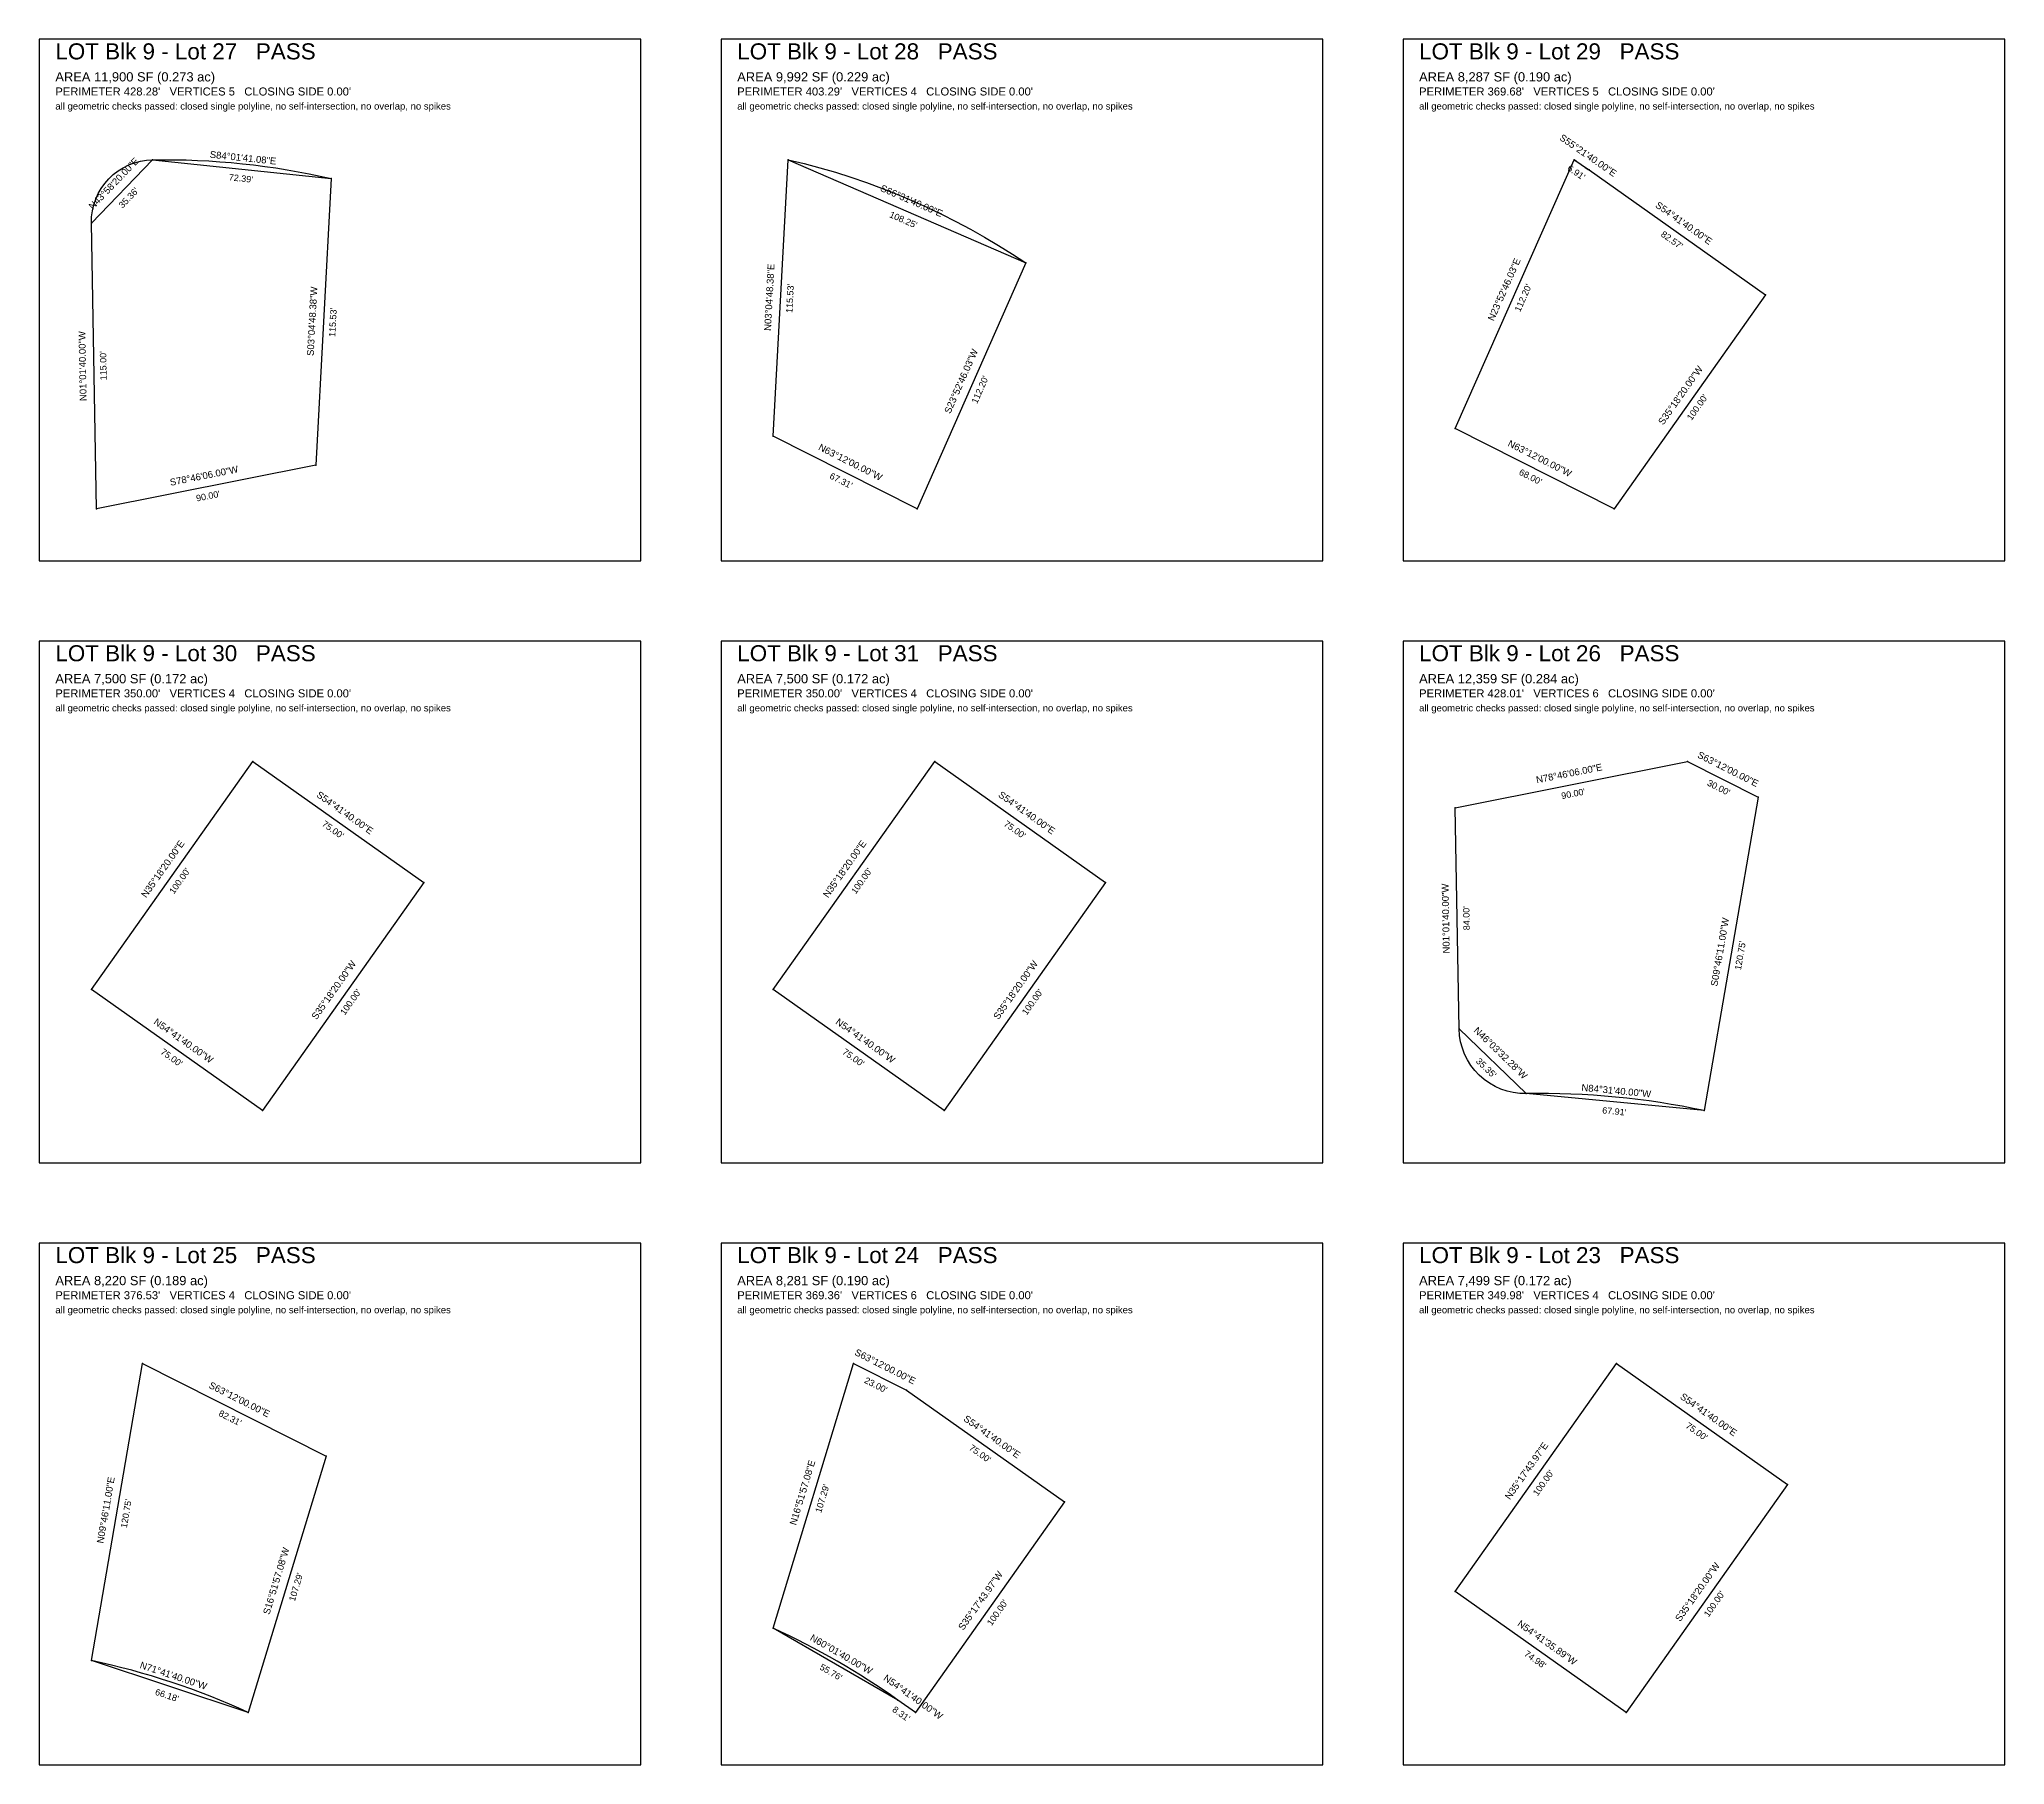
# Model space of a CAD drawing. Extents: x 0 to 980, y -600 to 260.
import ezdxf
from ezdxf.enums import TextEntityAlignment as Align

# ---------------------------------------------------------------- set-up
doc = ezdxf.new("R2010")
doc.units = 0
for name, pattern in [('ROT_11.23', [0]), ('ROT_316.06', [0]), ('ROT_324.69', [0]), ('ROT_325.36', [0]), ('ROT_330.03', [0]), ('ROT_333.20', [0]), ('ROT_336.53', [0]), ('ROT_341.69', [0]), ('ROT_354.03', [0]), ('ROT_354.53', [0]), ('ROT_46.03', [0]), ('ROT_54.69', [0]), ('ROT_54.70', [0]), ('ROT_66.12', [0]), ('ROT_73.13', [0]), ('ROT_80.23', [0]), ('ROT_86.92', [0]), ('ROT_91.03', [0])]:
    doc.linetypes.add(name, pattern=pattern)
for name, color, linetype in [('LOT_POLYLINE', 4, 'CONTINUOUS'), ('SHEET_FRAME', 2, 'CONTINUOUS'), ('SHEET_LABELS', 7, 'CONTINUOUS')]:
    doc.layers.add(name, color=color, linetype=linetype)
doc.styles.get("Standard").update_dxf_attribs({"font": 'Arial'})

msp = doc.modelspace()

# ---------------------------------------------------------------- linework, layer by layer
at = {"layer": 'LOT_POLYLINE'}
for points in [[(28.5551, 26), (26, 168.4247), (56.4064, 199.9421), (145.5901, 190.6127), (137.9008, 47.7138)], [(366, 62.2401), (373.4128, 200), (491.9811, 148.5134), (437.7432, 26)], [(706, 66.0341), (765.3081, 200), (772.7316, 194.8714), (860.7185, 132.5604), (785.254, 26)], [(26, -213.6409), (106.4788, -100), (191.7095, -160.3591), (111.2307, -274)], [(366, -213.6409), (446.4788, -100), (531.7095, -160.3591), (451.2307, -274)], [(706, -123.016), (821.9031, -100), (857.0609, -117.7595), (830.1585, -274), (741.4019, -265.4971), (707.9783, -233.2867)], [(26, -548.1261), (51.5052, -400), (142.9568, -446.1955), (104.21, -574)], [(366.0028, -532.0093), (406.0243, -400), (432.4195, -413.3332), (511.1136, -469.0631), (436.8264, -574), (428.1071, -567.8251)], [(706, -513.6533), (786.4577, -400), (871.6884, -460.3591), (791.2096, -574)]]:
    msp.add_lwpolyline(points, close=True, dxfattribs=at)
for points in [[(26, 168.4247), (26.0946, 171.4622), (26.4866, 174.4758), (27.172, 177.4364), (28.1443, 180.3156), (29.3941, 183.0857), (30.9094, 185.7199), (32.6756, 188.1928), (34.6758, 190.4808), (36.8905, 192.5617), (39.2985, 194.4155), (41.8767, 196.0243), (44.6001, 197.3727), (47.4426, 198.4476), (50.3767, 199.2388), (53.3743, 199.7386), (56.4064, 199.9421)], [(56.4064, 199.9421), (62.0245, 200), (67.6428, 199.9721), (73.26, 199.8584), (78.8748, 199.659), (84.486, 199.3738), (90.0921, 199.003), (95.6919, 198.5466), (101.284, 198.0047), (106.8673, 197.3775), (112.4403, 196.6652), (118.0018, 195.8678), (123.5504, 194.9855), (129.085, 194.0186), (134.6041, 192.9674), (140.1065, 191.8319), (145.591, 190.6126)], [(373.4128, 200), (381.3085, 198.0857), (389.1582, 195.991), (396.9578, 193.7171), (404.7034, 191.2652), (412.3907, 188.6364), (420.0158, 185.8323), (427.5747, 182.8543), (435.0634, 179.7038), (442.4779, 176.3827), (449.8144, 172.8927), (457.0691, 169.2354), (464.2381, 165.413), (471.3177, 161.4274), (478.3041, 157.2807), (485.1937, 152.975), (491.9828, 148.5126)], [(765.3081, 200), (765.7756, 199.6845), (766.2427, 199.3683), (766.7093, 199.0514), (767.1755, 198.7338), (767.6412, 198.4155), (768.1065, 198.0966), (768.5713, 197.777), (769.0356, 197.4567), (769.4994, 197.1358), (769.9628, 196.8141), (770.4257, 196.4918), (770.8882, 196.1689), (771.3502, 195.8452), (771.8117, 195.5209), (772.2727, 195.1959), (772.7333, 194.8703)], [(741.4019, -265.4971), (738.1822, -265.3986), (734.9877, -264.9849), (731.8491, -264.2601), (728.7967, -263.2311), (725.8598, -261.908), (723.0667, -260.3033), (720.4444, -258.4326), (718.0181, -256.3138), (715.8112, -253.9675), (713.8448, -251.4161), (712.138, -248.6843), (710.7072, -245.7983), (709.5661, -242.786), (708.7258, -239.6763), (708.1944, -236.4993), (707.9769, -233.2854)], [(830.1585, -274), (824.6871, -272.8803), (819.2003, -271.8382), (813.6993, -270.8741), (808.1852, -269.9881), (802.659, -269.1803), (797.122, -268.451), (791.5752, -267.8003), (786.0197, -267.2283), (780.4567, -266.7351), (774.8872, -266.3209), (769.3125, -265.9857), (763.7335, -265.7296), (758.1514, -265.5526), (752.5675, -265.4548), (746.9826, -265.4362), (741.3981, -265.4968)], [(428.1071, -567.8251), (424.43, -565.253), (420.7232, -562.7239), (416.9873, -560.2381), (413.2227, -557.7959), (409.4299, -555.3977), (405.6094, -553.0438), (401.7619, -550.7345), (397.8877, -548.4701), (393.9874, -546.2509), (390.0616, -544.0773), (386.1108, -541.9495), (382.1354, -539.8678), (378.1361, -537.8325), (374.1134, -535.8439), (370.0679, -533.9022), (366, -532.0077)], [(104.21, -574), (99.506, -571.8817), (94.7731, -569.8285), (90.0123, -567.841), (85.2245, -565.9194), (80.4106, -564.0641), (75.5715, -562.2756), (70.7082, -560.554), (65.8215, -558.8998), (60.9125, -557.3134), (55.982, -555.7948), (51.031, -554.3446), (46.0604, -552.9629), (41.0712, -551.65), (36.0644, -550.4061), (31.0408, -549.2316), (26.0015, -548.1266)]]:
    msp.add_lwpolyline(points, dxfattribs=at)
at = {"layer": 'SHEET_FRAME'}
for p, q in [((300, 260), (0, 260)), ((0, 260), (0, 0)), ((300, 0), (300, 260)), ((640, 260), (340, 260)), ((340, 260), (340, 0)), ((640, 0), (640, 260)), ((980, 260), (680, 260)), ((680, 260), (680, 0)), ((980, 0), (980, 260)), ((0, 0), (300, 0)), ((340, 0), (640, 0)), ((680, 0), (980, 0)), ((300, -40), (0, -40)), ((0, -40), (0, -300)), ((300, -300), (300, -40)), ((640, -40), (340, -40)), ((340, -40), (340, -300)), ((640, -300), (640, -40)), ((980, -40), (680, -40)), ((680, -40), (680, -300)), ((980, -300), (980, -40)), ((0, -300), (300, -300)), ((340, -300), (640, -300)), ((680, -300), (980, -300)), ((300, -340), (0, -340)), ((0, -340), (0, -600)), ((300, -600), (300, -340)), ((640, -340), (340, -340)), ((340, -340), (340, -600)), ((640, -600), (640, -340)), ((980, -340), (680, -340)), ((680, -340), (680, -600)), ((980, -600), (980, -340)), ((0, -600), (300, -600)), ((340, -600), (640, -600)), ((680, -600), (980, -600))]:
    msp.add_line(p, q, dxfattribs=at)
at = {"layer": 'SHEET_LABELS'}
for p in [(56.4064, 199.9421), (373.4128, 200), (765.3081, 200), (145.5901, 190.6127), (772.7316, 194.8714), (26, 168.4247), (491.9811, 148.5134), (860.7185, 132.5604), (366, 62.2401), (706, 66.0341), (137.9008, 47.7138), (28.5551, 26), (437.7432, 26), (785.254, 26), (106.4788, -100), (446.4788, -100), (821.9031, -100), (706, -123.016), (857.0609, -117.7595), (191.7095, -160.3591), (531.7095, -160.3591), (26, -213.6409), (366, -213.6409), (707.9783, -233.2867), (111.2307, -274), (451.2307, -274), (741.4019, -265.4971), (830.1585, -274), (51.5052, -400), (406.0243, -400), (786.4577, -400), (432.4195, -413.3332), (142.9568, -446.1955), (871.6884, -460.3591), (511.1136, -469.0631), (706, -513.6533), (366.0028, -532.0093), (26, -548.1261), (428.1071, -567.8251), (104.21, -574), (436.8264, -574), (791.2096, -574)]:
    msp.add_point(p, dxfattribs=at)

# ---------------------------------------------------------------- texts
for s, height, p in [('LOT Blk 9 - Lot 27   PASS', 8, (8, 250)), ('LOT Blk 9 - Lot 28   PASS', 8, (348, 250)), ('LOT Blk 9 - Lot 29   PASS', 8, (688, 250)), ('AREA 11,900 SF (0.273 ac)', 4.6, (8, 239)), ("PERIMETER 428.28'   VERTICES 5   CLOSING SIDE 0.00'", 4, (8, 232)), ('AREA 9,992 SF (0.229 ac)', 4.6, (348, 239)), ("PERIMETER 403.29'   VERTICES 4   CLOSING SIDE 0.00'", 4, (348, 232)), ('AREA 8,287 SF (0.190 ac)', 4.6, (688, 239)), ("PERIMETER 369.68'   VERTICES 5   CLOSING SIDE 0.00'", 4, (688, 232)), ('all geometric checks passed: closed single polyline, no self-intersection, no overlap, no spikes', 3.4, (8, 225)), ('all geometric checks passed: closed single polyline, no self-intersection, no overlap, no spikes', 3.4, (348, 225)), ('all geometric checks passed: closed single polyline, no self-intersection, no overlap, no spikes', 3.4, (688, 225)), ('LOT Blk 9 - Lot 30   PASS', 8, (8, -50)), ('LOT Blk 9 - Lot 31   PASS', 8, (348, -50)), ('LOT Blk 9 - Lot 26   PASS', 8, (688, -50)), ('AREA 7,500 SF (0.172 ac)', 4.6, (8, -61)), ('AREA 7,500 SF (0.172 ac)', 4.6, (348, -61)), ('AREA 12,359 SF (0.284 ac)', 4.6, (688, -61)), ("PERIMETER 350.00'   VERTICES 4   CLOSING SIDE 0.00'", 4, (8, -68)), ("PERIMETER 350.00'   VERTICES 4   CLOSING SIDE 0.00'", 4, (348, -68)), ("PERIMETER 428.01'   VERTICES 6   CLOSING SIDE 0.00'", 4, (688, -68)), ('all geometric checks passed: closed single polyline, no self-intersection, no overlap, no spikes', 3.4, (8, -75)), ('all geometric checks passed: closed single polyline, no self-intersection, no overlap, no spikes', 3.4, (348, -75)), ('all geometric checks passed: closed single polyline, no self-intersection, no overlap, no spikes', 3.4, (688, -75)), ('LOT Blk 9 - Lot 25   PASS', 8, (8, -350)), ('LOT Blk 9 - Lot 24   PASS', 8, (348, -350)), ('LOT Blk 9 - Lot 23   PASS', 8, (688, -350)), ('AREA 8,220 SF (0.189 ac)', 4.6, (8, -361)), ('AREA 8,281 SF (0.190 ac)', 4.6, (348, -361)), ('AREA 7,499 SF (0.172 ac)', 4.6, (688, -361)), ('all geometric checks passed: closed single polyline, no self-intersection, no overlap, no spikes', 3.4, (8, -375)), ("PERIMETER 376.53'   VERTICES 4   CLOSING SIDE 0.00'", 4, (8, -368)), ('all geometric checks passed: closed single polyline, no self-intersection, no overlap, no spikes', 3.4, (348, -375)), ("PERIMETER 369.36'   VERTICES 6   CLOSING SIDE 0.00'", 4, (348, -368)), ('all geometric checks passed: closed single polyline, no self-intersection, no overlap, no spikes', 3.4, (688, -375)), ("PERIMETER 349.98'   VERTICES 4   CLOSING SIDE 0.00'", 4, (688, -368))]:
    msp.add_text(s, height=height, dxfattribs=at).set_placement(p)
at = {"layer": 'SHEET_LABELS', "linetype": 'ROT_325.36'}
msp.add_text('S55%%d21\'40.00"E', height=3.4, rotation=325.36, dxfattribs=at).set_placement((770.725, 199.904), align=Align.BOTTOM_CENTER)
at = {"layer": 'SHEET_LABELS', "linetype": 'ROT_46.03'}
msp.add_text('N43%%d58\'20.00"E', height=3.4, rotation=46.03, dxfattribs=at).set_placement((39.0442, 186.2663), align=Align.BOTTOM_CENTER)
at = {"layer": 'SHEET_LABELS', "linetype": 'ROT_354.03'}
msp.add_text('S84%%d01\'41.08"E', height=3.4, rotation=354.03, dxfattribs=at).set_placement((101.3104, 198.2611), align=Align.BOTTOM_CENTER)
at = {"layer": 'SHEET_LABELS', "linetype": 'ROT_325.36'}
msp.add_text("6.91'", height=3.2, rotation=325.36, dxfattribs=at).set_placement((767.3146, 194.9675), align=Align.TOP_CENTER)
at = {"layer": 'SHEET_LABELS', "linetype": 'ROT_46.03'}
msp.add_text("35.36'", height=3.2, rotation=46.03, dxfattribs=at).set_placement((43.3623, 182.1005), align=Align.TOP_CENTER)
at = {"layer": 'SHEET_LABELS', "linetype": 'ROT_354.03'}
msp.add_text("72.39'", height=3.2, rotation=354.03, dxfattribs=at).set_placement((100.6862, 192.2937), align=Align.TOP_CENTER)
at = {"layer": 'SHEET_LABELS', "linetype": 'ROT_336.53'}
msp.add_text('S66%%d31\'40.00"E', height=3.4, rotation=336.53, dxfattribs=at).set_placement((433.8919, 177.0084), align=Align.BOTTOM_CENTER)
at = {"layer": 'SHEET_LABELS', "linetype": 'ROT_324.69'}
for s, p in [('S54%%d41\'40.00"E', (818.4588, 166.1642)), ('S54%%d41\'40.00"E', (150.8279, -127.7313)), ('S54%%d41\'40.00"E', (490.8279, -127.7313)), ('N54%%d41\'40.00"W', (70.3492, -241.3722)), ('N54%%d41\'40.00"W', (410.3492, -241.3722)), ('S54%%d41\'40.00"E', (830.8069, -427.7313)), ('S54%%d41\'40.00"E', (473.5004, -438.7499)), ('N54%%d41\'35.89"W', (750.3387, -541.3784)), ('N54%%d41\'40.00"W', (434.2006, -568.4643))]:
    msp.add_text(s, height=3.4, rotation=324.69, dxfattribs=at).set_placement(p, align=Align.BOTTOM_CENTER)
at = {"layer": 'SHEET_LABELS', "linetype": 'ROT_336.53'}
msp.add_text("108.25'", height=3.2, rotation=336.53, dxfattribs=at).set_placement((431.5021, 171.5049), align=Align.TOP_CENTER)
at = {"layer": 'SHEET_LABELS', "linetype": 'ROT_324.69'}
for s, p in [("82.57'", (814.9912, 161.2677)), ("75.00'", (147.3603, -132.6278)), ("75.00'", (487.3603, -132.6278)), ("75.00'", (66.8815, -246.2687)), ("75.00'", (406.8815, -246.2687)), ("75.00'", (827.3393, -432.6278)), ("75.00'", (470.0328, -443.6464)), ("74.98'", (746.871, -546.2748)), ("8.31'", (430.733, -573.3608))]:
    msp.add_text(s, height=3.2, rotation=324.69, dxfattribs=at).set_placement(p, align=Align.TOP_CENTER)
at = {"layer": 'SHEET_LABELS', "linetype": 'ROT_86.92'}
for s, p in [('N03%%d04\'48.38"E', (366.7108, 131.2813)), ('S03%%d04\'48.38"W', (138.7498, 119.3245))]:
    msp.add_text(s, height=3.4, rotation=86.92, dxfattribs=at).set_placement(p, align=Align.BOTTOM_CENTER)
at = {"layer": 'SHEET_LABELS', "linetype": 'ROT_66.12'}
for s, p in [('N23%%d52\'46.03"E', (732.9108, 134.2315)), ('S23%%d52\'46.03"W', (462.119, 88.4711))]:
    msp.add_text(s, height=3.4, rotation=66.12, dxfattribs=at).set_placement(p, align=Align.BOTTOM_CENTER)
at = {"layer": 'SHEET_LABELS', "linetype": 'ROT_86.92'}
for p in [(372.7021, 130.9589), (144.7411, 119.0021)]:
    msp.add_text("115.53'", height=3.2, rotation=86.92, dxfattribs=at).set_placement(p, align=Align.TOP_CENTER)
at = {"layer": 'SHEET_LABELS', "linetype": 'ROT_66.12'}
for p in [(738.3972, 131.8026), (467.6054, 86.0422)]:
    msp.add_text("112.20'", height=3.2, rotation=66.12, dxfattribs=at).set_placement(p, align=Align.TOP_CENTER)
at = {"layer": 'SHEET_LABELS', "linetype": 'ROT_91.03'}
for p in [(24.278, 97.1586), (703.9896, -178.2052)]:
    msp.add_text('N01%%d01\'40.00"W', height=3.4, rotation=91.03, dxfattribs=at).set_placement(p, align=Align.BOTTOM_CENTER)
for s, p in [("115.00'", (30.2771, 97.2662)), ("84.00'", (709.9886, -178.0976))]:
    msp.add_text(s, height=3.2, rotation=91.03, dxfattribs=at).set_placement(p, align=Align.TOP_CENTER)
at = {"layer": 'SHEET_LABELS', "linetype": 'ROT_54.69'}
for s, p in [('S35%%d18\'20.00"W', (820.538, 81.014)), ('N35%%d18\'20.00"E', (63.7912, -155.0866)), ('N35%%d18\'20.00"E', (403.7912, -155.0866)), ('S35%%d18\'20.00"W', (149.0218, -215.4457)), ('S35%%d18\'20.00"W', (489.0218, -215.4457)), ('S35%%d18\'20.00"W', (829.0008, -515.4457))]:
    msp.add_text(s, height=3.4, rotation=54.69, dxfattribs=at).set_placement(p, align=Align.BOTTOM_CENTER)
for p in [(825.4345, 77.5464), (68.6876, -158.5543), (408.6876, -158.5543), (153.9183, -218.9134), (493.9183, -218.9134), (833.8973, -518.9134)]:
    msp.add_text("100.00'", height=3.2, rotation=54.69, dxfattribs=at).set_placement(p, align=Align.TOP_CENTER)
at = {"layer": 'SHEET_LABELS', "linetype": 'ROT_333.20'}
for s, p in [('N63%%d12\'00.00"W', (746.9796, 48.6948)), ('N63%%d12\'00.00"W', (403.2243, 46.7978)), ('S63%%d12\'00.00"E', (840.8346, -106.202)), ('S63%%d12\'00.00"E', (420.5746, -403.9888)), ('S63%%d12\'00.00"E', (98.5837, -420.42))]:
    msp.add_text(s, height=3.4, rotation=333.2, dxfattribs=at).set_placement(p, align=Align.BOTTOM_CENTER)
at = {"layer": 'SHEET_LABELS', "linetype": 'ROT_11.23'}
for s, p in [('S78%%d46\'06.00"W', (82.6436, 39.7995)), ('N78%%d46\'06.00"E', (763.3672, -108.5655))]:
    msp.add_text(s, height=3.4, rotation=11.23, dxfattribs=at).set_placement(p, align=Align.BOTTOM_CENTER)
at = {"layer": 'SHEET_LABELS', "linetype": 'ROT_333.20'}
for s, p in [("67.31'", (400.519, 41.4423)), ("68.00'", (744.2744, 43.3393)), ("30.00'", (838.1294, -111.5575)), ("23.00'", (417.8693, -409.3443)), ("82.31'", (95.8784, -425.7755))]:
    msp.add_text(s, height=3.2, rotation=333.2, dxfattribs=at).set_placement(p, align=Align.TOP_CENTER)
at = {"layer": 'SHEET_LABELS', "linetype": 'ROT_11.23'}
for p in [(83.8123, 33.9144), (764.5359, -114.4505)]:
    msp.add_text("90.00'", height=3.2, rotation=11.23, dxfattribs=at).set_placement(p, align=Align.TOP_CENTER)
at = {"layer": 'SHEET_LABELS', "linetype": 'ROT_80.23'}
for s, p in [('S09%%d46\'11.00"W', (840.6532, -195.3707)), ('N09%%d46\'11.00"E', (35.7961, -473.554))]:
    msp.add_text(s, height=3.4, rotation=80.23, dxfattribs=at).set_placement(p, align=Align.BOTTOM_CENTER)
for p in [(846.5662, -196.3888), (41.7091, -474.5721)]:
    msp.add_text("120.75'", height=3.2, rotation=80.23, dxfattribs=at).set_placement(p, align=Align.TOP_CENTER)
at = {"layer": 'SHEET_LABELS', "linetype": 'ROT_316.06'}
msp.add_text('N46%%d03\'32.28"W', height=3.4, rotation=316.06, dxfattribs=at).set_placement((726.7718, -247.2318), align=Align.BOTTOM_CENTER)
msp.add_text("35.35'", height=3.2, rotation=316.06, dxfattribs=at).set_placement((722.6083, -251.5521), align=Align.TOP_CENTER)
at = {"layer": 'SHEET_LABELS', "linetype": 'ROT_354.53'}
msp.add_text('N84%%d31\'40.00"W', height=3.4, rotation=354.53, dxfattribs=at).set_placement((786.0663, -266.7622), align=Align.BOTTOM_CENTER)
msp.add_text("67.91'", height=3.2, rotation=354.53, dxfattribs=at).set_placement((785.4941, -272.7349), align=Align.TOP_CENTER)
at = {"layer": 'SHEET_LABELS', "linetype": 'ROT_54.70'}
for s, p in [('N35%%d17\'43.97"E', (743.7803, -455.0932)), ('S35%%d17\'43.97"W', (471.5215, -519.7982))]:
    msp.add_text(s, height=3.4, rotation=54.7, dxfattribs=at).set_placement(p, align=Align.BOTTOM_CENTER)
at = {"layer": 'SHEET_LABELS', "linetype": 'ROT_73.13'}
for s, p in [('N16%%d51\'57.08"E', (383.1426, -465.1342)), ('S16%%d51\'57.08"W', (120.7125, -509.2274))]:
    msp.add_text(s, height=3.4, rotation=73.13, dxfattribs=at).set_placement(p, align=Align.BOTTOM_CENTER)
for p in [(388.8845, -466.875), (126.4544, -510.9682)]:
    msp.add_text("107.29'", height=3.2, rotation=73.13, dxfattribs=at).set_placement(p, align=Align.TOP_CENTER)
at = {"layer": 'SHEET_LABELS', "linetype": 'ROT_54.70'}
for p in [(748.6774, -458.56), (476.4186, -523.265)]:
    msp.add_text("100.00'", height=3.2, rotation=54.7, dxfattribs=at).set_placement(p, align=Align.TOP_CENTER)
at = {"layer": 'SHEET_LABELS', "linetype": 'ROT_330.03'}
msp.add_text('N60%%d01\'40.00"W', height=3.4, rotation=330.03, dxfattribs=at).set_placement((398.5537, -547.3184), align=Align.BOTTOM_CENTER)
at = {"layer": 'SHEET_LABELS', "linetype": 'ROT_341.69'}
msp.add_text('N71%%d41\'40.00"W', height=3.4, rotation=341.69, dxfattribs=at).set_placement((66.0473, -558.2149), align=Align.BOTTOM_CENTER)
at = {"layer": 'SHEET_LABELS', "linetype": 'ROT_330.03'}
msp.add_text("55.76'", height=3.2, rotation=330.03, dxfattribs=at).set_placement((395.5562, -552.516), align=Align.TOP_CENTER)
at = {"layer": 'SHEET_LABELS', "linetype": 'ROT_341.69'}
msp.add_text("66.18'", height=3.2, rotation=341.69, dxfattribs=at).set_placement((64.1628, -563.9112), align=Align.TOP_CENTER)

doc.saveas('drawing.dxf')
